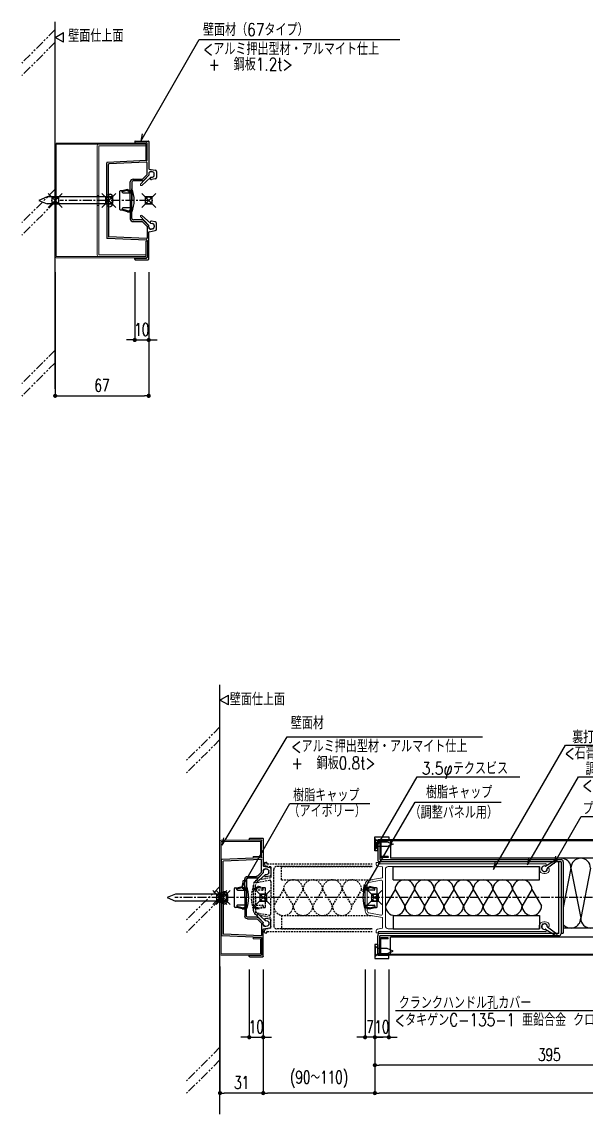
# Model space of a CAD drawing. Extents: x -275225 to 47266, y -41063 to 95295.
# Drawn here: x -226767 to -226363, y -16156 to -15373 of the extents above; entities that cross this region are included whole.
import ezdxf

# ---------------------------------------------------------------- set-up
doc = ezdxf.new("R2010")
doc.units = 0
doc.header["$LTSCALE"] = 0.2
doc.header["$PDMODE"] = 99
doc.header["$PDSIZE"] = 5
for name, pattern in [('CENTER', [50.8, 31.75, -6.35, 6.35, -6.35]), ('HIDDEN', [9.525, 6.35, -3.175]), ('PHANTOM', [63.5, 31.75, -6.35, 6.35, -6.35, 6.35, -6.35])]:
    doc.linetypes.add(name, pattern=pattern)
for name, color, linetype in [('_P18_製品', 4, 'Continuous'), ('_別途', 6, 'PHANTOM'), ('_基準', 1, 'CENTER'), ('_文字', 3, 'Continuous'), ('_製品', 4, 'Continuous'), ('_製品寸法', 9, 'Continuous'), ('_躯体', 8, 'Continuous'), ('樹脂', 6, 'Continuous')]:
    doc.layers.add(name, color=color, linetype=linetype)
doc.layers.add('_ポイント', color=1, linetype='Continuous', plot=False)
doc.styles.add('OKAMURA', font='SIMPLEX.shx', dxfattribs={"width": 0.7, "bigfont": 'BIGFONT.shx'})
doc.dimstyles.new('OKAMURA-003', dxfattribs={"dimscale": 3, "dimtxt": 3, "dimasz": 1, "dimexe": 0, "dimexo": 3, "dimgap": 1, "dimtad": 1, "dimdec": 3, "dimdsep": 46, "dimtxsty": 'OKAMURA', "dimblk1": 'DOT', "dimblk2": 'DOT', "dimsah": 1, "dimcen": 0, "dimclrd": 9, "dimclre": 9, "dimclrt": 3, "dimadec": 0, "dimazin": 0, "dimtfac": 1, "dimtdec": 3, "dimtix": 1, "dimtmove": 2, "dimatfit": 3, "dimldrblk": 'NONE', "dimfxl": 0, "dimtolj": 1, "dimarcsym": 0})

# ---------------------------------------------------------------- blocks, each defined once
blk = doc.blocks.new('_DOT')
at = {"color": 0, "linetype": 'ByBlock'}
blk.add_line((-0.5, 0), (-1, 0), dxfattribs=at)
at = {"color": 0, "linetype": 'ByBlock', "const_width": 0.5}
blk.add_lwpolyline([(-0.25, 0, 1), (0.25, 0, 1)], format="xyb", close=True, dxfattribs=at)
blk = doc.blocks.new('*D1917')
at = {"layer": '_製品寸法', "color": 9, "lineweight": -2, "transparency": 16777216}
for p, q in [((57, -51.5), (57, -100)), ((67, -51.5), (67, -100)), ((54, -100), (51, -100)), ((57, -100), (67, -100)), ((70, -100), (73, -100))]:
    blk.add_line(p, q, dxfattribs=at)
at = {"layer": 'Defpoints', "color": 0, "transparency": 16777216}
for p in [(57, -42.5), (67, -42.5), (67, -100)]:
    blk.add_point(p, dxfattribs=at)
at = {"layer": '_製品寸法', "color": 9, "lineweight": -2, "transparency": 16777216, "xscale": 3, "yscale": 3, "zscale": 3}
blk.add_blockref('_DOT', (57, -100), dxfattribs=at)
at = {"layer": '_製品寸法', "color": 9, "lineweight": -2, "transparency": 16777216, "xscale": 3, "yscale": 3, "zscale": 3, "rotation": 180}
blk.add_blockref('_DOT', (67, -100), dxfattribs=at)
at = {"layer": '_製品寸法', "color": 3, "transparency": 16777216, "insert": (62, -92.5), "char_height": 9, "attachment_point": 5, "style": 'OKAMURA'}
blk.add_mtext('\\A1;10', dxfattribs=at)
blk = doc.blocks.new('_None')
blk = doc.blocks.new('樹脂')
at = {"layer": '_P18_製品', "color": 0, "linetype": 'ByBlock'}
for p, q in [((-7, 7), (-3.2, 8.09)), ((-3.2, 8.09), (-3.2, 7.59)), ((0, -8.35), (0, 8.35)), ((-8.7, -6.5), (-8.7, 6.5)), ((-8.2, 7), (-7, 7)), ((-7, 6.27), (-3.2, 7.36)), ((-7, 6.27), (-7, 7)), ((-7, 5.91), (-7, 6.27)), ((-6.5, 5.41), (0, 5.41)), ((-3.2, 7.59), (-2.4, 7.59)), ((-3.2, 7.59), (-3.2, 6.86)), ((-3.2, 6.86), (-2.4, 6.86)), ((-2.4, 7.59), (-2.4, 7.09)), ((-2.4, 7.09), (-0.5, 7.09)), ((-2.4, 6.36), (-2.4, 7.09)), ((-2.4, 6.36), (-0.5, 6.36)), ((-0.5, 7.09), (-0.5, 5.41)), ((-7, -7), (-8.2, -7)), ((-7, -5.91), (-7, -6.27)), ((-7, -6.27), (-7, -7)), ((-3.2, -7.36), (-7, -6.27)), ((-3.2, -8.09), (-7, -7)), ((0, -5.41), (-6.5, -5.41)), ((-3.2, -7.36), (-1.6, -7.36)), ((-1.6, -7.59), (-1.6, -6.86)), ((-1.6, -6.86), (-0.8, -6.86)), ((-1.6, -7.59), (-0.8, -7.59)), ((-1.6, -8.09), (-1.6, -7.59)), ((-0.8, -7.09), (-0.8, -6.36)), ((-0.8, -6.36), (-0.5, -6.36)), ((-0.8, -7.09), (-0.5, -7.09)), ((-0.8, -7.59), (-0.8, -7.09)), ((-0.5, -7.09), (-0.5, -5.41)), ((-3.2, -8.09), (-1.6, -8.09))]:
    blk.add_line(p, q, dxfattribs=at)
for centre, radius, start, end in [((-20.99, 0), 22.59, 338.30531, 21.69469), ((-8.2, 6.5), 0.5, 90, 180), ((-6.5, 5.91), 0.5, 180, 270), ((-8.2, -6.5), 0.5, 180, 270), ((-6.5, -5.91), 0.5, 90, 180)]:
    blk.add_arc(centre, radius, start, end, dxfattribs=at)
blk = doc.blocks.new('A$C7EEE301B')
at = {"color": 0, "linetype": 'ByBlock'}
for p, q in [((5.5, 84.7), (5.5, 65.25)), ((15.2, 85), (5.8, 85)), ((6.7, 71.3), (6.7, 83.5)), ((15.2, 83.8), (7, 83.8)), ((15.5, 84.7), (15.5, 84.1)), ((6.99, 71), (35.21, 69.76)), ((0, 63.19), (0, 58.89)), ((5.25, 64.96), (0.83, 64.18)), ((2.74, 62.99), (3.74, 63.17)), ((6.7, 61.08), (6.7, 69.5)), ((7.01, 69.8), (34.01, 68.61)), ((34.3, 46.5), (34.3, 68.31)), ((35.5, 46.5), (35.5, 69.46)), ((0.83, 57.9), (3.62, 57.41)), ((1.5, 60.57), (1.5, 61.51)), ((3.88, 58.89), (2.74, 59.09)), ((5.5, 61.69), (5.5, 60.58)), ((5.59, 60.37), (9.17, 56.79)), ((9.66, 57.99), (6.79, 60.87)), ((9.87, 56.5), (16.5, 56.5)), ((16.7, 57.7), (10.37, 57.7)), ((17.5, 55.5), (17.5, 49.5)), ((18.7, 49.5), (18.7, 55.7)), ((18.7, 49.5), (17.5, 49.5)), ((17.5, 49.5), (17.5, 42.8)), ((18.7, 42.5), (18.7, 49.5)), ((17.5, 42.8), (17.8, 42.5)), ((17.5, 42.2), (17.8, 42.5)), ((17.5, 35.5), (17.5, 42.2)), ((18.7, 42.5), (18.7, 35.5)), ((35.5, 46.5), (34.3, 46.5)), ((34.3, 38.5), (34.3, 46.5)), ((35.5, 42.8), (35.2, 42.5)), ((35.5, 42.2), (35.2, 42.5)), ((35.5, 42.8), (35.5, 46.5)), ((35.5, 42.2), (35.5, 42.2)), ((35.5, 42.2), (35.5, 38.5)), ((18.7, 35.5), (17.5, 35.5)), ((17.5, 29.5), (17.5, 35.5)), ((18.7, 35.5), (18.7, 29.3)), ((35.5, 38.5), (34.3, 38.5)), ((34.3, 38.5), (34.3, 16.69)), ((35.5, 38.5), (35.5, 15.54)), ((0, 21.81), (0, 26.11)), ((0.83, 27.1), (3.62, 27.59)), ((1.5, 24.43), (1.5, 23.49)), ((3.88, 26.11), (2.74, 25.91)), ((5.5, 23.31), (5.5, 24.42)), ((5.59, 24.63), (9.17, 28.21)), ((6.7, 23.92), (6.7, 15.5)), ((9.66, 27.01), (6.79, 24.13)), ((9.87, 28.5), (16.5, 28.5)), ((16.7, 27.3), (10.37, 27.3)), ((5.25, 20.04), (0.83, 20.82)), ((2.74, 22.01), (3.74, 21.83)), ((5.5, 0.3), (5.5, 19.75)), ((7.01, 15.2), (34.01, 16.39)), ((6.7, 13.7), (6.7, 1.5)), ((6.99, 14), (35.21, 15.24)), ((15.2, 1.2), (7, 1.2)), ((15.5, 0.3), (15.5, 0.9)), ((15.2, 0), (5.8, 0))]:
    blk.add_line(p, q, dxfattribs=at)
at = {"color": 0, "linetype": 'ByBlock', "lineweight": 15}
for p, q in [((4.21, 58.92), (10.43, 53.25)), ((11.28, 54.1), (5.61, 60.32)), ((4.21, 26.08), (10.43, 31.75)), ((11.28, 30.9), (5.61, 24.68))]:
    blk.add_line(p, q, dxfattribs=at)
at = {"color": 0, "linetype": 'ByBlock'}
for centre, radius, start, end in [((5.8, 84.7), 0.3, 90, 179.99998), ((7, 83.5), 0.3, 90, 179.99997), ((15.2, 84.7), 0.3, 0.00025, 90), ((15.2, 84.1), 0.3, 270, 0.00025), ((7, 71.3), 0.3, 179.99997, 267.49199), ((1, 63.19), 1, 99.99993, 180), ((3, 61.51), 1.5, 100.00072, 180.00003), ((4, 61.69), 1.5, 0.00491, 100.00072), ((5.2, 65.25), 0.3, 279.99993, 359.99998), ((7, 69.5), 0.3, 87.49199, 179.99997), ((34, 68.31), 0.3, 0, 87.49199), ((35.2, 69.46), 0.3, 359.99994, 87.49199), ((1, 58.89), 1, 180, 259.99979), ((3, 60.57), 1.5, 180.00003, 260.00009), ((3.75, 58.15), 0.75, 259.99979, 80.00009), ((5.8, 60.58), 0.3, 180, 224.9999), ((7, 61.08), 0.3, 179.99997, 225.00043), ((9.87, 57.5), 1, 224.9999, 270.00025), ((10.37, 58.7), 1, 225.00043, 270), ((16.5, 55.5), 1, 0, 90.00025), ((16.7, 55.7), 2, 0, 90), ((1, 26.11), 1, 100.00021, 180), ((3, 24.43), 1.5, 99.99991, 179.99997), ((3, 23.49), 1.5, 179.99997, 259.99928), ((3.75, 26.85), 0.75, 279.99991, 100.00021), ((5.8, 24.42), 0.3, 135.0001, 180), ((7, 23.92), 0.3, 134.99957, 180.00003), ((9.87, 27.5), 1, 89.99975, 135.0001), ((10.37, 26.3), 1, 90, 134.99957), ((16.5, 29.5), 1, 269.99975, 0), ((16.7, 29.3), 2, 270, 0), ((1, 21.81), 1, 180, 260.00007), ((4, 23.31), 1.5, 259.99928, 359.99509), ((5.2, 19.75), 0.3, 0.00002, 80.00007), ((34, 16.69), 0.3, 272.50801, 0), ((7, 15.5), 0.3, 180.00003, 272.50801), ((7, 13.7), 0.3, 92.50801, 180.00003), ((35.2, 15.54), 0.3, 272.50801, 0.00006), ((5.8, 0.3), 0.3, 180.00002, 270), ((7, 1.5), 0.3, 180.00003, 270), ((15.2, 0.9), 0.3, 359.99975, 90), ((15.2, 0.3), 0.3, 270, 359.99975)]:
    blk.add_arc(centre, radius, start, end, dxfattribs=at)
at = {"color": 0, "linetype": 'ByBlock', "lineweight": 15}
for centre, radius, start, end in [((3.5, 61.03), 2, 351.62933, 278.37061), ((3.86, 58.55), 0.5, 46.80885, 98.37092), ((5.97, 60.66), 0.5, 171.62936, 223.19142), ((10.85, 53.67), 0.6, 225, 45), ((10.85, 31.33), 0.6, 315, 135), ((3.5, 23.97), 2, 81.62939, 8.37067), ((3.86, 26.45), 0.5, 261.62908, 313.19115), ((5.97, 24.34), 0.5, 136.80858, 188.37064)]:
    blk.add_arc(centre, radius, start, end, dxfattribs=at)
blk = doc.blocks.new('A$C584117A9')
at = {"color": 0, "linetype": 'ByBlock', "lineweight": 15}
for p, q in [((0, 0), (0, 40.3)), ((65, 41.1), (0.8, 41.1)), ((0.8, 0), (0.8, 40.3)), ((65, 40.3), (0.8, 40.3)), ((65, 40.3), (65, 29)), ((65.8, 40.3), (65.8, 29)), ((30, -39.1), (30, 39.1)), ((31.2, -39.1), (31.2, 39.1)), ((31.2, 39.1), (65, 39.1)), ((65.8, 29), (65, 29)), ((0.8, 3.45), (0, 3.45)), ((0, 0), (0, -40.3)), ((0.8, 0), (0.8, -40.3)), ((31.2, 3.45), (30, 3.45)), ((0.8, -3.55), (0, -3.55)), ((31.2, -3.55), (30, -3.55)), ((65.8, -29.1), (65, -29.1)), ((65, -40.3), (65, -29.1)), ((65.8, -40.3), (65.8, -29.1)), ((65, -39.1), (31.2, -39.1)), ((65, -40.3), (0.8, -40.3)), ((65, -41.1), (0.8, -41.1))]:
    blk.add_line(p, q, dxfattribs=at)
at = {"color": 0, "linetype": 'ByBlock'}
blk.add_line((0, 39.85), (0, 22.7), dxfattribs=at)
at = {"color": 0, "linetype": 'ByBlock', "lineweight": 15}
for centre, radius, start, end in [((0.8, 40.3), 0.8, 90, 180), ((31.2, 39.1), 1.2, 90, 180), ((65, 40.3), 0.8, 0, 90), ((31.2, -39.1), 1.2, 180, 270), ((0.8, -40.3), 0.8, 180, 270), ((65, -40.3), 0.8, 270, 0)]:
    blk.add_arc(centre, radius, start, end, dxfattribs=at)
blk = doc.blocks.new('P18壁面横3')
at = {"layer": '_P18_製品'}
for p, q in [((-5.76, 2.5), (-11.8, 0)), ((38.2, 2.5), (-5.76, 2.5)), ((38.2, 4.5), (39.66, 4.37)), ((38.2, 4.5), (38.2, -4.5)), ((-11.8, 0), (-5.76, -2.5)), ((38.2, -2.5), (-5.76, -2.5)), ((38.2, -4.5), (39.66, -4.37))]:
    blk.add_line(p, q, dxfattribs=at)
for centre, radius, start, end in [((39.52, 2.78), 1.6, 15.49252, 84.99934), ((29.5, 0), 12, 344.50748, 15.49253), ((39.52, -2.78), 1.6, 275.00068, 344.50748)]:
    blk.add_arc(centre, radius, start, end, dxfattribs=at)
at = {"layer": '_ポイント'}
blk.add_point((0, 0), dxfattribs=at)
at = {"layer": '_ポイント', "color": 1}
blk.add_point((38.51, 0), dxfattribs=at)
at = {"layer": '_P18_製品'}
blk.add_blockref('A$C584117A9', (0, 0), dxfattribs=at)
at = {"layer": '_P18_製品', "rotation": 180}
blk.add_blockref('A$C7EEE301B', (72.5, 42.5), dxfattribs=at)
at = {"layer": '樹脂'}
blk.add_blockref('樹脂', (55, 0), dxfattribs=at)
blk = doc.blocks.new('*D1918')
at = {"layer": '_製品寸法', "color": 9, "lineweight": -2, "transparency": 16777216}
for p, q in [((0, -51.5), (0, -140)), ((67, -93.5), (67, -140)), ((3, -140), (64, -140))]:
    blk.add_line(p, q, dxfattribs=at)
at = {"layer": 'Defpoints', "color": 0, "transparency": 16777216}
for p in [(0, -42.5), (67, -84.5), (67, -140)]:
    blk.add_point(p, dxfattribs=at)
at = {"layer": '_製品寸法', "color": 9, "lineweight": -2, "transparency": 16777216, "xscale": 3, "yscale": 3, "zscale": 3, "rotation": 180}
blk.add_blockref('_DOT', (0, -140), dxfattribs=at)
at = {"layer": '_製品寸法', "color": 9, "lineweight": -2, "transparency": 16777216, "xscale": 3, "yscale": 3, "zscale": 3}
blk.add_blockref('_DOT', (67, -140), dxfattribs=at)
at = {"layer": '_製品寸法', "color": 3, "transparency": 16777216, "insert": (33.5, -132.5), "char_height": 9, "attachment_point": 5, "style": 'OKAMURA'}
blk.add_mtext('\\A1;67', dxfattribs=at)
blk = doc.blocks.new('SS_WALL2')
at = {"layer": '_別途'}
for p, q in [((0, 122.33), (-23.92, 98.41)), ((0, 113.31), (-23.92, 89.39)), ((0, 7.98), (-23.92, -15.94)), ((0, -1.04), (-23.92, -24.95)), ((0, -107.23), (-23.92, -131.15)), ((0, -116.25), (-23.92, -140.17))]:
    blk.add_line(p, q, dxfattribs=at)
blk = doc.blocks.new('*D1681')
at = {"layer": '_製品寸法', "color": 9, "lineweight": -2, "transparency": 16777216}
for p, q in [((-420, -51.5), (-420, -140)), ((0, -51.5), (0, -140)), ((-3, -140), (-417, -140))]:
    blk.add_line(p, q, dxfattribs=at)
at = {"layer": 'Defpoints', "color": 0, "transparency": 16777216}
for p in [(-420, -42.5), (0, -42.5), (-420, -140)]:
    blk.add_point(p, dxfattribs=at)
at = {"layer": '_製品寸法', "color": 9, "lineweight": -2, "transparency": 16777216, "xscale": 3, "yscale": 3, "zscale": 3, "rotation": 180}
blk.add_blockref('_DOT', (-420, -140), dxfattribs=at)
at = {"layer": '_製品寸法', "color": 9, "lineweight": -2, "transparency": 16777216, "xscale": 3, "yscale": 3, "zscale": 3}
blk.add_blockref('_DOT', (0, -140), dxfattribs=at)
at = {"layer": '_製品寸法', "color": 3, "transparency": 16777216, "insert": (-210, -132.5), "char_height": 9, "attachment_point": 5, "style": 'OKAMURA'}
blk.add_mtext('\\A1;PW', dxfattribs=at)
blk = doc.blocks.new('*D1682')
at = {"layer": '_製品寸法', "color": 9, "lineweight": -2, "transparency": 16777216}
for p, q in [((-500, -51.5), (-500, -140)), ((-420, -51.5), (-420, -140)), ((-423, -140), (-497, -140))]:
    blk.add_line(p, q, dxfattribs=at)
at = {"layer": 'Defpoints', "color": 0, "transparency": 16777216}
for p in [(-500, -42.5), (-420, -42.5), (-500, -140)]:
    blk.add_point(p, dxfattribs=at)
at = {"layer": '_製品寸法', "color": 9, "lineweight": -2, "transparency": 16777216, "xscale": 3, "yscale": 3, "zscale": 3, "rotation": 180}
blk.add_blockref('_DOT', (-500, -140), dxfattribs=at)
at = {"layer": '_製品寸法', "color": 9, "lineweight": -2, "transparency": 16777216, "xscale": 3, "yscale": 3, "zscale": 3}
blk.add_blockref('_DOT', (-420, -140), dxfattribs=at)
at = {"layer": '_製品寸法', "color": 3, "transparency": 16777216, "insert": (-460, -130.14), "char_height": 9, "attachment_point": 5, "style": 'OKAMURA'}
blk.add_mtext('\\A1;(90～110)', dxfattribs=at)
blk = doc.blocks.new('*D1684')
at = {"layer": '_製品寸法', "color": 9, "lineweight": -2, "transparency": 16777216}
for p, q in [((-420, -51.5), (-420, -120)), ((-170, -51.5), (-170, -120)), ((-173, -120), (-417, -120))]:
    blk.add_line(p, q, dxfattribs=at)
at = {"layer": 'Defpoints', "color": 0, "transparency": 16777216}
for p in [(-420, -42.5), (-170, -42.5), (-420, -120)]:
    blk.add_point(p, dxfattribs=at)
at = {"layer": '_製品寸法', "color": 9, "lineweight": -2, "transparency": 16777216, "xscale": 3, "yscale": 3, "zscale": 3, "rotation": 180}
blk.add_blockref('_DOT', (-420, -120), dxfattribs=at)
at = {"layer": '_製品寸法', "color": 9, "lineweight": -2, "transparency": 16777216, "xscale": 3, "yscale": 3, "zscale": 3}
blk.add_blockref('_DOT', (-170, -120), dxfattribs=at)
at = {"layer": '_製品寸法', "color": 3, "transparency": 16777216, "insert": (-295, -112.5), "char_height": 9, "attachment_point": 5, "style": 'OKAMURA'}
blk.add_mtext('\\A1;395', dxfattribs=at)
blk = doc.blocks.new('*D1685')
at = {"layer": '_製品寸法', "color": 9, "lineweight": -2, "transparency": 16777216}
for p, q in [((-420, -51.5), (-420, -100)), ((-410, -51.5), (-410, -100)), ((-423, -100), (-426, -100)), ((-410, -100), (-420, -100)), ((-407, -100), (-404, -100))]:
    blk.add_line(p, q, dxfattribs=at)
at = {"layer": 'Defpoints', "color": 0, "transparency": 16777216}
for p in [(-420, -42.5), (-410, -42.5), (-420, -100)]:
    blk.add_point(p, dxfattribs=at)
at = {"layer": '_製品寸法', "color": 9, "lineweight": -2, "transparency": 16777216, "xscale": 3, "yscale": 3, "zscale": 3}
blk.add_blockref('_DOT', (-420, -100), dxfattribs=at)
at = {"layer": '_製品寸法', "color": 9, "lineweight": -2, "transparency": 16777216, "xscale": 3, "yscale": 3, "zscale": 3, "rotation": 180}
blk.add_blockref('_DOT', (-410, -100), dxfattribs=at)
at = {"layer": '_製品寸法', "color": 3, "transparency": 16777216, "insert": (-415, -92.5), "char_height": 9, "attachment_point": 5, "style": 'OKAMURA'}
blk.add_mtext('\\A1;10', dxfattribs=at)
blk = doc.blocks.new('*D1686')
at = {"layer": '_製品寸法', "color": 9, "lineweight": -2, "transparency": 16777216}
for p, q in [((-427, -51.5), (-427, -100)), ((-420, -51.5), (-420, -100)), ((-430, -100), (-433, -100)), ((-420, -100), (-427, -100)), ((-417, -100), (-414, -100))]:
    blk.add_line(p, q, dxfattribs=at)
at = {"layer": 'Defpoints', "color": 0, "transparency": 16777216}
for p in [(-427, -42.5), (-420, -42.5), (-427, -100)]:
    blk.add_point(p, dxfattribs=at)
at = {"layer": '_製品寸法', "color": 9, "lineweight": -2, "transparency": 16777216, "xscale": 3, "yscale": 3, "zscale": 3}
blk.add_blockref('_DOT', (-427, -100), dxfattribs=at)
at = {"layer": '_製品寸法', "color": 9, "lineweight": -2, "transparency": 16777216, "xscale": 3, "yscale": 3, "zscale": 3, "rotation": 180}
blk.add_blockref('_DOT', (-420, -100), dxfattribs=at)
at = {"layer": '_製品寸法', "color": 3, "transparency": 16777216, "insert": (-423.5, -92.5), "char_height": 9, "attachment_point": 5, "style": 'OKAMURA'}
blk.add_mtext('\\A1;7', dxfattribs=at)
blk = doc.blocks.new('SS_BASE_TE_826_TRUOC_N')
at = {"layer": '_P18_製品'}
for p, q in [((-420, 43.5), (-410, 43.5)), ((-420, 33.5), (-420, 43.5)), ((-418, 40.3), (-420, 42.3)), ((-410, 41.5), (-418, 41.5)), ((-418, 33.5), (-418, 41.5)), ((-418, 40.5), (-418, 27.25)), ((-416.4, 40.5), (-418, 40.5)), ((-416.4, 40.7), (-416.4, 29.4)), ((-416.4, 40.5), (-416.4, 27.25)), ((-104.5, 41.3), (-415.8, 41.3)), ((-415.8, 40.7), (-415.8, 29.4)), ((-104.5, 40.7), (-415.8, 40.7)), ((-410, 43.5), (-410, 41.5)), ((-408.9, 40.7), (-408.9, 28.2)), ((-418, 36.3), (-420, 34.3)), ((-418, 33.5), (-420, 33.5)), ((-416.4, 27.25), (-286.6, 27.25)), ((-286.6, 25.65), (-416.4, 25.65)), ((-410.4, 29.4), (-415.8, 29.4)), ((-410.4, 28.8), (-415.8, 28.8)), ((-410.4, 29.4), (-410.4, 28.8)), ((-104.5, 28.2), (-408.9, 28.2)), ((-297.45, 22.68), (-290.34, 27.18)), ((-289.65, 26.2), (-296.31, 21.05)), ((-288.2, -25.65), (-288.2, 25.65)), ((-286.6, 25.65), (-286.6, -25.65)), ((-285, 25.65), (-285, -25.35)), ((-407, 12.75), (-407, 22.25)), ((-407, 22.25), (-302, 22.25)), ((-302, 12.75), (-302, 22.25)), ((-302, 22.25), (-302, 19.75)), ((-407, 12.75), (-302, 12.75)), ((-407, -12.75), (-302, -12.75)), ((-407, -12.75), (-407, -22.25)), ((-302, -12.75), (-302, -22.25)), ((-407, -22.25), (-302, -22.25)), ((-302, -22.25), (-302, -19.75)), ((-297.41, -22.72), (-290.3, -27.23)), ((-289.61, -26.24), (-296.27, -21.1)), ((-418, -40.5), (-418, -27.25)), ((-288.2, -25.65), (-416.4, -25.65)), ((-288.2, -27.25), (-416.4, -27.25)), ((-416.4, -40.5), (-416.4, -27.25)), ((-416.4, -40.7), (-416.4, -29.4)), ((-410.4, -28.8), (-415.8, -28.8)), ((-415.8, -40.7), (-415.8, -29.4)), ((-410.4, -29.4), (-415.8, -29.4)), ((-410.4, -29.4), (-410.4, -28.8)), ((-408.9, -40.7), (-408.9, -28.2)), ((-104.5, -28.2), (-408.9, -28.2)), ((-286.6, -25.35), (-285, -25.35)), ((-420, -33.5), (-420, -43.5)), ((-418, -33.5), (-420, -33.5)), ((-418, -36.3), (-420, -34.3)), ((-418, -33.5), (-418, -41.5)), ((-418, -40.3), (-420, -42.3)), ((-420, -43.5), (-410, -43.5)), ((-416.4, -40.5), (-418, -40.5)), ((-410, -41.5), (-418, -41.5)), ((-104.5, -40.7), (-415.8, -40.7)), ((-104.5, -41.3), (-415.8, -41.3)), ((-410, -43.5), (-410, -41.5))]:
    blk.add_line(p, q, dxfattribs=at)
at = {"layer": '_P18_製品', "color": 6, "linetype": 'HIDDEN'}
for p, q in [((-499, 24.95), (-499, 23.59)), ((-498.7, 25.25), (-497.8, 25.25)), ((-497.5, 24.95), (-497.5, 24.55)), ((-497.2, 24.25), (-422, 24.25)), ((-494.5, 21.96), (-498.17, 22.6)), ((-494.5, 21.96), (-494.5, 14.29)), ((-492.5, 0), (-492.5, 20.25)), ((-422, 22.25), (-490.5, 22.25)), ((-487, 12.75), (-487, 22.25)), ((-487, 22.25), (-422, 22.25)), ((-507, -9.48), (-507, 9.48)), ((-507, 0.3), (-507, 8.35)), ((-505.5, 0), (-505.5, 9.48)), ((-494.5, 14.2), (-504.52, 12.44)), ((-504.26, 10.96), (-495.67, 12.47)), ((-503.8, 8.09), (-503.8, 7.59)), ((-500, 7), (-503.8, 8.09)), ((-494.5, 11.49), (-494.5, 0.3)), ((-487, 12.75), (-422, 12.75)), ((-500.5, 5.41), (-507, 5.41)), ((-504.6, 7.09), (-506.5, 7.09)), ((-506.5, 7.09), (-506.5, 5.41)), ((-504.6, 6.36), (-506.5, 6.36)), ((-505.5, 0), (-505.5, -9.48)), ((-503.8, 7.59), (-504.6, 7.59)), ((-504.6, 7.59), (-504.6, 7.09)), ((-504.6, 6.36), (-504.6, 7.09)), ((-503.8, 6.86), (-504.6, 6.86)), ((-503.8, 7.59), (-503.8, 6.86)), ((-500, 6.27), (-503.8, 7.36)), ((-498.8, 7), (-500, 7)), ((-500, 6.27), (-500, 7)), ((-500, 5.91), (-500, 6.27)), ((-498.3, -6.5), (-498.3, 6.5)), ((-485.5, 5.75), (-492.5, -5.75)), ((-492.5, 0), (-492.5, -20.25)), ((-485.5, 5.75), (-478.5, -5.75)), ((-471.5, 5.75), (-478.5, -5.75)), ((-471.5, 5.75), (-464.5, -5.75)), ((-457.5, 5.75), (-464.5, -5.75)), ((-457.5, 5.75), (-450.5, -5.75)), ((-443.5, 5.75), (-450.5, -5.75)), ((-443.5, 5.75), (-436.5, -5.75)), ((-429.5, 5.75), (-436.5, -5.75)), ((-507, -0.3), (-507, -8.35)), ((-507, -5.41), (-500.5, -5.41)), ((-506.5, -7.09), (-506.5, -5.41)), ((-506.2, -6.36), (-506.5, -6.36)), ((-506.2, -7.09), (-506.5, -7.09)), ((-506.2, -7.09), (-506.2, -6.36)), ((-505.4, -6.86), (-506.2, -6.86)), ((-506.2, -7.59), (-506.2, -7.09)), ((-505.4, -7.59), (-506.2, -7.59)), ((-505.4, -7.59), (-505.4, -6.86)), ((-503.8, -7.36), (-505.4, -7.36)), ((-505.4, -8.09), (-505.4, -7.59)), ((-503.8, -7.36), (-500, -6.27)), ((-503.8, -8.09), (-500, -7)), ((-500, -5.91), (-500, -6.27)), ((-500, -6.27), (-500, -7)), ((-500, -7), (-498.8, -7)), ((-494.5, -11.49), (-494.5, -0.3)), ((-503.8, -8.09), (-505.4, -8.09)), ((-494.5, -14.2), (-504.52, -12.44)), ((-504.26, -10.96), (-495.67, -12.47)), ((-494.5, -21.96), (-494.5, -14.29)), ((-487, -12.75), (-422, -12.75)), ((-487, -12.75), (-487, -22.25)), ((-494.5, -21.96), (-498.17, -22.6)), ((-422, -22.25), (-490.5, -22.25)), ((-487, -22.25), (-422, -22.25)), ((-499, -24.95), (-499, -23.59)), ((-498.7, -25.25), (-497.8, -25.25)), ((-497.5, -24.95), (-497.5, -24.55)), ((-497.2, -24.25), (-422, -24.25))]:
    blk.add_line(p, q, dxfattribs=at)
at = {"layer": '_P18_製品', "lineweight": 15}
for p, q in [((-419, 24.95), (-419, 23.59)), ((-417.8, 25.25), (-418.7, 25.25)), ((-417.5, 24.95), (-417.5, 24.55)), ((-297.75, 24.25), (-417.2, 24.25)), ((-297, 23.5), (-297, 23.5)), ((-414.5, 21.96), (-418.17, 22.6)), ((-414.5, 21.96), (-414.5, 14.2)), ((-412.5, -20.25), (-412.5, 20.25)), ((-302, 22.25), (-410.5, 22.25)), ((-302, 20.25), (-302, 22.25)), ((-300.5, 20.25), (-300.5, 21.25)), ((-297.75, 22.75), (-299, 22.75)), ((-298, 18.75), (-299, 18.75)), ((-298, 17.25), (-299, 17.25)), ((-296.5, 20.25), (-296.5, 20.25)), ((-295.75, 21), (-295.75, 21)), ((-295, 20.25), (-295, 20.25)), ((-427, 9.48), (-427, 0.3)), ((-425.5, 9.48), (-425.5, -9.48)), ((-424.52, 12.44), (-414.5, 14.2)), ((-415.67, 12.47), (-424.26, 10.96)), ((-414.5, 0.3), (-414.5, 11.49)), ((-426.7, 0), (-427, 0.3)), ((-426.7, 0), (-427, -0.3)), ((-414.2, 0), (-414.5, 0.3)), ((-414.5, -0.3), (-414.2, 0)), ((-427, -9.48), (-427, -0.3)), ((-414.5, -11.49), (-414.5, -0.3)), ((-424.52, -12.44), (-414.5, -14.2)), ((-424.26, -10.96), (-415.67, -12.47)), ((-414.5, -21.96), (-414.5, -14.2)), ((-414.5, -21.96), (-418.17, -22.6)), ((-302, -22.25), (-410.5, -22.25)), ((-302, -20.25), (-302, -22.25)), ((-300.5, -20.25), (-300.5, -21.25)), ((-298, -17.25), (-299, -17.25)), ((-298, -18.75), (-299, -18.75)), ((-297.75, -22.75), (-299, -22.75)), ((-296.5, -20.25), (-296.5, -20.25)), ((-295.75, -21), (-295.75, -21)), ((-295, -20.25), (-295, -20.25)), ((-419, -24.95), (-419, -23.59)), ((-417.8, -25.25), (-418.7, -25.25)), ((-417.5, -24.95), (-417.5, -24.55)), ((-298, -24.25), (-417.2, -24.25)), ((-297, -23.5), (-297, -23.5))]:
    blk.add_line(p, q, dxfattribs=at)
at = {"layer": '_P18_製品', "color": 6}
for p, q in [((-279.5, 21.2), (-285, -7.09)), ((-279.5, 21.2), (-272.5, -14.8)), ((-265.5, 21.2), (-272.5, -14.8)), ((-405.5, 5.75), (-412.5, -5.75)), ((-405.5, 5.75), (-398.5, -5.75)), ((-391.5, 5.75), (-398.5, -5.75)), ((-391.5, 5.75), (-384.5, -5.75)), ((-377.5, 5.75), (-384.5, -5.75)), ((-377.5, 5.75), (-370.5, -5.75)), ((-363.5, 5.75), (-370.5, -5.75)), ((-363.5, 5.75), (-356.5, -5.75)), ((-349.5, 5.75), (-356.5, -5.75)), ((-349.5, 5.75), (-342.5, -5.75)), ((-335.5, 5.75), (-342.5, -5.75)), ((-335.5, 5.75), (-328.5, -5.75)), ((-321.5, 5.75), (-328.5, -5.75)), ((-321.5, 5.75), (-314.5, -5.75)), ((-307.5, 5.75), (-314.5, -5.75)), ((-307.5, 5.75), (-300.5, -5.75)), ((-104.5, -21.8), (-285, -21.8))]:
    blk.add_line(p, q, dxfattribs=at)
at = {"layer": '_P18_製品', "color": 6, "linetype": 'HIDDEN', "lineweight": 15}
for p, q in [((-506.7, 0), (-507, 0.3)), ((-506.7, 0), (-507, -0.3)), ((-494.2, 0), (-494.5, 0.3)), ((-494.5, -0.3), (-494.2, 0))]:
    blk.add_line(p, q, dxfattribs=at)
at = {"layer": '_P18_製品', "color": 6}
for points in [[(-419.74, 41.8), (-419.74, 34.8), (-420, 34.8), (-420, 41.8)], [(-419.74, 34.8), (-419.74, 41.8), (-417.99, 40.05), (-417.99, 36.55)], [(-417.99, 36.55), (-417.99, 40.05), (-411.22, 40.05), (-407, 38.3), (-411.22, 36.55)], [(-419.74, -41.8), (-419.74, -34.8), (-420, -34.8), (-420, -41.8)], [(-419.74, -34.8), (-419.74, -41.8), (-417.99, -40.05), (-417.99, -36.55)], [(-417.99, -36.55), (-417.99, -40.05), (-411.22, -40.05), (-407, -38.3), (-411.22, -36.55)]]:
    blk.add_lwpolyline(points, close=True, dxfattribs=at)
at = {"layer": '_P18_製品'}
for centre, radius, start, end in [((-415.8, 40.7), 0.6, 89.99991, 180.00004), ((-416.4, 27.25), 1.6, 180, 270), ((-415.8, 29.4), 0.6, 180, 270), ((-297.75, 23.5), 0.75, 270, 90), ((-289.99, 26.69), 0.6, 304.99956, 124.99956), ((-286.6, 25.65), 1.6, 0, 90), ((-298.51, 20.72), 2, 71.62946, 358.37015), ((-297.72, 23.1), 0.5, 251.62808, 303.18997), ((-296.01, 20.65), 0.5, 126.80695, 178.37017), ((-298.47, -20.77), 2, 1.62985, 288.37054), ((-297.68, -23.14), 0.5, 56.81003, 108.37192), ((-297.75, -23.5), 0.75, 270, 90), ((-295.97, -20.7), 0.5, 181.62983, 233.19305), ((-416.4, -27.25), 1.6, 90, 180), ((-415.8, -29.4), 0.6, 90, 180), ((-289.95, -26.74), 0.6, 235.00044, 55.00044), ((-288.2, -25.65), 1.6, 270, 0), ((-415.8, -40.7), 0.6, 179.99996, 270.00009)]:
    blk.add_arc(centre, radius, start, end, dxfattribs=at)
at = {"layer": '_P18_製品', "color": 6, "linetype": 'HIDDEN'}
for centre, radius, start, end in [((-498.7, 24.95), 0.3, 90, 180), ((-498, 23.59), 1, 180, 259.9995), ((-497.8, 24.95), 0.3, 0, 90), ((-497.2, 24.55), 0.3, 180, 270), ((-490.5, 20.25), 2, 90, 180), ((-486.01, 0), 22.59, 158.30531, 201.69469), ((-504, 9.48), 3, 100.00101, 180), ((-504, 9.48), 1.5, 100.00101, 180), ((-495.5, 11.49), 1, 0, 100.00049), ((-478.5, 5.75), 7, 0, 180), ((-464.5, 5.75), 7, 0, 180), ((-450.5, 5.75), 7, 0, 180), ((-436.5, 5.75), 7, 0, 180), ((-500.5, 5.91), 0.5, 270, 0), ((-498.8, 6.5), 0.5, 0, 90), ((-500.5, -5.91), 0.5, 0, 90), ((-498.8, -6.5), 0.5, 270, 0), ((-485.5, -5.75), 7, 180, 0), ((-471.5, -5.75), 7, 180, 0), ((-457.5, -5.75), 7, 180, 0), ((-443.5, -5.75), 7, 180, 0), ((-504, -9.48), 3, 180, 259.99947), ((-504, -9.48), 1.5, 180, 259.99993), ((-495.5, -11.49), 1, 259.99667, 0), ((-498, -23.59), 1, 99.99631, 180), ((-490.5, -20.25), 2, 180, 270), ((-498.7, -24.95), 0.3, 180, 270), ((-497.8, -24.95), 0.3, 270, 0), ((-497.2, -24.55), 0.3, 90, 180)]:
    blk.add_arc(centre, radius, start, end, dxfattribs=at)
at = {"layer": '_P18_製品', "lineweight": 15}
for centre, radius, start, end in [((-418.7, 24.95), 0.3, 90, 180), ((-418, 23.59), 1, 180, 260), ((-417.8, 24.95), 0.3, 0, 90), ((-417.2, 24.55), 0.3, 180, 270), ((-410.5, 20.25), 2, 90, 180), ((-299, 20.25), 3, 180, 270), ((-299, 21.25), 1.5, 90, 180), ((-299, 20.25), 1.5, 180, 270), ((-298, 20.25), 3, 270, 0), ((-298, 20.25), 1.5, 270, 0), ((-295.75, 20.25), 0.75, 0, 180), ((-424, 9.48), 3, 99.98183, 180), ((-424, 9.48), 1.5, 99.98183, 180), ((-415.5, 11.49), 1, 0, 99.98183), ((-424, -9.48), 3, 180, 260.01817), ((-424, -9.48), 1.5, 180, 260.01817), ((-415.5, -11.49), 1, 260.01817, 0), ((-418, -23.59), 1, 100, 180), ((-410.5, -20.25), 2, 180, 270), ((-299, -20.25), 3, 90, 180), ((-299, -20.25), 1.5, 90, 180), ((-299, -21.25), 1.5, 180, 270), ((-298, -20.25), 3, 0, 90), ((-298, -20.25), 1.5, 0, 90), ((-295.75, -20.25), 0.75, 180, 0), ((-418.7, -24.95), 0.3, 180, 270), ((-417.8, -24.95), 0.3, 270, 0), ((-417.2, -24.55), 0.3, 90, 180)]:
    blk.add_arc(centre, radius, start, end, dxfattribs=at)
at = {"layer": '_P18_製品', "color": 6}
for centre, start, end in [((-286.5, 21.2), 0, 77.62589), ((-272.5, 21.2), 0, 180), ((-398.5, 5.75), 0, 180), ((-384.5, 5.75), 0, 180), ((-370.5, 5.75), 0, 180), ((-356.5, 5.75), 0, 180), ((-342.5, 5.75), 0, 180), ((-328.5, 5.75), 0, 180), ((-314.5, 5.75), 0, 180), ((-405.5, -5.75), 180, 0), ((-391.5, -5.75), 180, 0), ((-377.5, -5.75), 180, 0), ((-363.5, -5.75), 180, 0), ((-349.5, -5.75), 180, 0), ((-335.5, -5.75), 180, 0), ((-321.5, -5.75), 180, 0), ((-307.5, -5.75), 180, 0), ((-279.5, -14.8), 218.21446, 0), ((-265.5, -14.8), 180, 0)]:
    blk.add_arc(centre, 7, start, end, dxfattribs=at)
at = {"layer": '_ポイント'}
for p in [(-500, 0), (-420, 0)]:
    blk.add_point(p, dxfattribs=at)
at = {"layer": '_基準'}
blk.add_line((0, 0), (-500, 0), dxfattribs=at)
at = {"layer": '樹脂'}
for p, q in [((-427, -8.35), (-427, 8.35)), ((-423.8, 8.09), (-423.8, 7.59)), ((-420, 7), (-423.8, 8.09)), ((-420.5, 5.41), (-427, 5.41)), ((-424.6, 7.09), (-426.5, 7.09)), ((-426.5, 7.09), (-426.5, 5.41)), ((-424.6, 6.36), (-426.5, 6.36)), ((-423.8, 7.59), (-424.6, 7.59)), ((-424.6, 7.59), (-424.6, 7.09)), ((-424.6, 6.36), (-424.6, 7.09)), ((-423.8, 6.86), (-424.6, 6.86)), ((-423.8, 7.59), (-423.8, 6.86)), ((-420, 6.27), (-423.8, 7.36)), ((-418.8, 7), (-420, 7)), ((-420, 6.27), (-420, 7)), ((-420, 5.91), (-420, 6.27)), ((-418.3, -6.5), (-418.3, 6.5)), ((-427, -5.41), (-420.5, -5.41)), ((-426.5, -7.09), (-426.5, -5.41)), ((-426.2, -6.36), (-426.5, -6.36)), ((-426.2, -7.09), (-426.5, -7.09)), ((-426.2, -7.09), (-426.2, -6.36)), ((-425.4, -6.86), (-426.2, -6.86)), ((-426.2, -7.59), (-426.2, -7.09)), ((-425.4, -7.59), (-426.2, -7.59)), ((-425.4, -7.59), (-425.4, -6.86)), ((-423.8, -7.36), (-425.4, -7.36)), ((-425.4, -8.09), (-425.4, -7.59)), ((-423.8, -7.36), (-420, -6.27)), ((-423.8, -8.09), (-420, -7)), ((-420, -5.91), (-420, -6.27)), ((-420, -6.27), (-420, -7)), ((-420, -7), (-418.8, -7)), ((-423.8, -8.09), (-425.4, -8.09))]:
    blk.add_line(p, q, dxfattribs=at)
for centre, radius, start, end in [((-406.01, 0), 22.59, 158.30531, 201.69469), ((-420.5, 5.91), 0.5, 270, 0), ((-418.8, 6.5), 0.5, 0, 90), ((-420.5, -5.91), 0.5, 0, 90), ((-418.8, -6.5), 0.5, 270, 0)]:
    blk.add_arc(centre, radius, start, end, dxfattribs=at)
blk = doc.blocks.new('*D1886')
at = {"layer": '_製品寸法', "color": 9, "lineweight": -2, "transparency": 16777216}
for p, q in [((21, -51.5), (21, -100)), ((31, -51.5), (31, -100)), ((18, -100), (15, -100)), ((21, -100), (31, -100)), ((34, -100), (37, -100))]:
    blk.add_line(p, q, dxfattribs=at)
at = {"layer": 'Defpoints', "color": 0, "transparency": 16777216}
for p in [(21, -42.5), (31, -42.5), (31, -100)]:
    blk.add_point(p, dxfattribs=at)
at = {"layer": '_製品寸法', "color": 9, "lineweight": -2, "transparency": 16777216, "xscale": 3, "yscale": 3, "zscale": 3}
blk.add_blockref('_DOT', (21, -100), dxfattribs=at)
at = {"layer": '_製品寸法', "color": 9, "lineweight": -2, "transparency": 16777216, "xscale": 3, "yscale": 3, "zscale": 3, "rotation": 180}
blk.add_blockref('_DOT', (31, -100), dxfattribs=at)
at = {"layer": '_製品寸法', "color": 3, "transparency": 16777216, "insert": (26, -92.5), "char_height": 9, "attachment_point": 5, "style": 'OKAMURA'}
blk.add_mtext('\\A1;10', dxfattribs=at)
blk = doc.blocks.new('A$C5BC23678')
at = {"color": 0, "linetype": 'ByBlock', "lineweight": 15}
for p, q in [((0, 81.4), (0, 70.5)), ((0.8, 82.2), (29, 82.2)), ((0.8, 81.4), (29, 81.4)), ((0.8, 81.4), (0.8, 70.5)), ((29, 41.1), (29, 81.4)), ((29.8, 41.1), (29.8, 81.4)), ((6, 70.5), (0.8, 70.5)), ((6, 69.7), (6, 70.5)), ((0.8, 69.7), (6, 69.7)), ((29, 44.65), (29.8, 44.65)), ((29, 41.1), (29, 0.8)), ((29.8, 41.1), (29.8, 0.8)), ((29, 37.65), (29.8, 37.65)), ((0, 0.8), (0, 11.7)), ((0.8, 12.5), (6, 12.5)), ((6, 11.7), (0.8, 11.7)), ((0.8, 0.8), (0.8, 11.7)), ((6, 12.5), (6, 11.7)), ((0.8, 0.8), (29, 0.8)), ((0.8, 0), (29, 0))]:
    blk.add_line(p, q, dxfattribs=at)
at = {"color": 0, "linetype": 'ByBlock'}
blk.add_line((29.8, 1.25), (29.8, 18.4), dxfattribs=at)
at = {"color": 0, "linetype": 'ByBlock', "lineweight": 15}
for centre, start, end in [((0.8, 81.4), 90, 180), ((29, 81.4), 0, 90), ((0.8, 70.5), 180, 270), ((0.8, 11.7), 90, 180), ((0.8, 0.8), 180, 270), ((29, 0.8), 270, 0)]:
    blk.add_arc(centre, 0.8, start, end, dxfattribs=at)
blk = doc.blocks.new('P18壁面2横')
at = {"layer": '_P18_製品'}
for p, q in [((28.8, 4.5), (27.34, 4.37)), ((28.8, 4.5), (28.8, -4.5)), ((28.8, 2.5), (62.76, 2.5)), ((62.76, 2.5), (68.8, 0)), ((28.8, -4.5), (27.34, -4.37)), ((28.8, -2.5), (62.76, -2.5)), ((68.8, 0), (62.76, -2.5))]:
    blk.add_line(p, q, dxfattribs=at)
for centre, radius, start, end in [((37.5, 0), 12, 164.50747, 195.49252), ((27.48, 2.78), 1.6, 95.00066, 164.50748), ((27.48, -2.78), 1.6, 195.49252, 264.99932)]:
    blk.add_arc(centre, radius, start, end, dxfattribs=at)
at = {"layer": '_ポイント'}
for p in [(0, 0), (31, 0)]:
    blk.add_point(p, dxfattribs=at)
at = {"layer": '_ポイント', "color": 1}
blk.add_point((28.8, 0), dxfattribs=at)
at = {"color": 0, "linetype": 'ByBlock'}
for name, p in [('A$C7EEE301B', (-5.5, -42.5)), ('A$C5BC23678', (1.2, -41.1))]:
    blk.add_blockref(name, p, dxfattribs=at)
at = {"layer": '樹脂', "xscale": -1}
blk.add_blockref('樹脂', (12, 0), dxfattribs=at)
blk = doc.blocks.new('*D1887')
at = {"layer": '_製品寸法', "color": 9, "lineweight": -2, "transparency": 16777216}
for p, q in [((0, -49.3), (0, -140)), ((31, -51.5), (31, -140)), ((28, -140), (3, -140))]:
    blk.add_line(p, q, dxfattribs=at)
at = {"layer": 'Defpoints', "color": 0, "transparency": 16777216}
for p in [(0, -40.3), (31, -42.5), (0, -140)]:
    blk.add_point(p, dxfattribs=at)
at = {"layer": '_製品寸法', "color": 9, "lineweight": -2, "transparency": 16777216, "xscale": 3, "yscale": 3, "zscale": 3, "rotation": 180}
blk.add_blockref('_DOT', (0, -140), dxfattribs=at)
at = {"layer": '_製品寸法', "color": 9, "lineweight": -2, "transparency": 16777216, "xscale": 3, "yscale": 3, "zscale": 3}
blk.add_blockref('_DOT', (31, -140), dxfattribs=at)
at = {"layer": '_製品寸法', "color": 3, "transparency": 16777216, "insert": (15.5, -132.5), "char_height": 9, "attachment_point": 5, "style": 'OKAMURA'}
blk.add_mtext('\\A1;31', dxfattribs=at)
blk = doc.blocks.new('*U1916')
at = {"layer": '_ポイント'}
blk.add_point((67, 0), dxfattribs=at)
at = {"layer": '_基準'}
blk.add_line((66.8463, 0), (3.5812, 0), dxfattribs=at)
at = {"layer": '_文字'}
for p, q in [((-0.0013, 116.7693), (5.9987, 120.2334)), ((5.9987, 113.3052), (5.9987, 120.2334)), ((5.9987, 113.3052), (-0.0013, 116.7693))]:
    blk.add_line(p, q, dxfattribs=at)
at = {"layer": '_文字', "color": 9}
blk.add_lwpolyline([(62.2244, 47.7401), (61.3005, 42.5), (103.1423, 115.3), (246.8922, 115.3)], dxfattribs=at)
at = {"layer": '_躯体'}
blk.add_line((0, -135.0995), (0, 127.829), dxfattribs=at)
blk.add_blockref('SS_WALL2', (0, 0))
at = {"layer": '_製品'}
blk.add_blockref('P18壁面横3', (0, 0), dxfattribs=at)
at = {"layer": '_文字', "color": 3, "style": 'OKAMURA', "width": 0.8}
for s, p in [('壁面材（67タイプ）', (105.8592, 117.7975)), ('壁面仕上面 ', (9.3298, 113.4696)), ('<アルミ押出型材・アルマイト仕上', (105.8592, 104.0413)), ('  +  鋼板1.2t>', (100.1121, 93.0184))]:
    blk.add_text(s, height=9, dxfattribs=at).set_placement(p)
at = {"layer": '_製品寸法'}
for base, p1, p2, picture, middle in [((67, -140), (0, -42.5), (67, -84.5001), '*D1918', (33.5, -132.5)), ((67, -100), (57, -42.5), (67, -42.5), '*D1917', (62, -92.5))]:
    dim = blk.add_linear_dim(base=base, p1=p1, p2=p2, dimstyle='OKAMURA-003', dxfattribs=at)
    dim.commit()
    dim.dimension.update_dxf_attribs({"geometry": picture, "text_midpoint": middle})
blk = doc.blocks.new('*U1680')
at = {"layer": '_文字', "color": 9}
for points in [[(-334.1009, 25.2835), (-335.0249, 20.0435), (-283.5206, 109.2514), (-205.0882, 109.2514)], [(-418.9538, 39.643), (-419.8737, 34.4259), (-389.6812, 86.6309), (-316.2449, 86.6309)], [(-309.6917, 28.7885), (-310.6157, 23.5486), (-274.2153, 86.5059), (-195.0497, 86.5059)], [(-514.3501, 12.4452), (-515.274, 7.2051), (-480.9804, 67.4562), (-423.5357, 67.4562)], [(-427.6188, 9.4542), (-428.5427, 4.2142), (-391.02, 68.4477), (-329.5926, 68.4477)], [(-290.5578, 29.8164), (-291.4817, 24.5764), (-272.1423, 58.0793), (-196.3283, 58.0793)], [(-179.6131, -57.3916), (-178.6892, -52.1521), (-195.4351, -81.1268), (-405.2145, -81.1268)]]:
    blk.add_lwpolyline(points, dxfattribs=at)
blk.add_blockref('SS_BASE_TE_826_TRUOC_N', (0, 0))
at = {"layer": '_文字', "style": 'OKAMURA', "width": 0.8}
for s, p in [('裏打材 ', (-278.6232, 110.513)), ('<石膏ボード9.5t> ', (-284.2057, 99.1155)), ('3.5φテクスビス', (-386.3362, 88.1507)), ('調整パネル ', (-268.9843, 87.7385)), ('樹脂キャップ', (-478.5707, 68.9616)), ('樹脂キャップ', (-383.3558, 71.0758)), ('<アルミ押出型材> ', (-271.5407, 76.1198)), ('（アイボリー）', (-481.9167, 57.624)), ('（調整パネル用）', (-395.135, 56.5738)), ('プロフィル<ゴム> ', (-271.2894, 59.3519)), ('クランクハンドル孔カバー', (-402.9237, -79.7829)), ('<タキゲンC-135-1 亜鉛合金 クロムめっき仕上>', (-405.8189, -92.011))]:
    blk.add_text(s, height=9, dxfattribs=at).set_placement(p)
at = {"layer": '_製品寸法'}
for base, p1, p2, text, picture, middle in [((-500, -139.9999), (-420, -42.5), (-500, -42.5), '(90～110)', '*D1682', (-460, -130.1427)), ((-420, -139.9999), (0, -42.5), (-420, -42.5), 'PW', '*D1681', (-210, -132.4999)), ((-420, -119.9999), (-170, -42.5), (-420, -42.5), '395', '*D1684', (-295, -112.4999))]:
    dim = blk.add_linear_dim(base=base, p1=p1, p2=p2, angle=180, text=text, dimstyle='OKAMURA-003', dxfattribs=at)
    dim.commit()
    dim.dimension.update_dxf_attribs({"geometry": picture, "text_midpoint": middle})
dim = blk.add_linear_dim(base=(-427, -99.9999), p1=(-420, -42.5), p2=(-427, -42.5), angle=180, dimstyle='OKAMURA-003', override={"dimdec": 0}, dxfattribs=at)
dim.commit()
dim.dimension.update_dxf_attribs({"geometry": '*D1686', "text_midpoint": (-423.5, -92.4999)})
dim = blk.add_linear_dim(base=(-420, -99.9999), p1=(-410, -42.5), p2=(-420, -42.5), angle=180, dimstyle='OKAMURA-003', dxfattribs=at)
dim.commit()
dim.dimension.update_dxf_attribs({"geometry": '*D1685', "text_midpoint": (-415, -92.4999)})
blk = doc.blocks.new('*U1885')
blk.add_point((31, 0))
at = {"layer": '_基準'}
blk.add_line((31, 0.0001), (-32.4188, 0.0001), dxfattribs=at)
at = {"layer": '_文字'}
for p, q in [((-0.0013, 141.4831), (5.9987, 144.9472)), ((5.9987, 138.019), (-0.0013, 141.4831)), ((5.9987, 138.019), (5.9987, 144.9472))]:
    blk.add_line(p, q, dxfattribs=at)
at = {"layer": '_文字', "color": 9}
blk.add_lwpolyline([(2.5043, 42.7799), (1.5804, 37.5399), (48.1418, 115.3016), (188.1044, 115.3016)], dxfattribs=at)
at = {"layer": '_躯体'}
blk.add_line((0, -155.0994), (0, 152.5429), dxfattribs=at)
blk.add_blockref('SS_WALL2', (0, 0))
at = {"layer": '_製品', "xscale": -1}
blk.add_blockref('P18壁面2横', (31, 0.0001), dxfattribs=at)
at = {"layer": '_文字', "style": 'OKAMURA', "width": 0.8}
for s, p in [('壁面仕上面 ', (7.0241, 137.6462)), ('壁面材', (50.7224, 120.6364)), ('<アルミ押出型材・アルマイト仕上', (51.0837, 104.0125)), ('  +  鋼板0.8t>', (41.4357, 91.951))]:
    blk.add_text(s, height=9, dxfattribs=at).set_placement(p)
at = {"layer": '_製品寸法'}
dim = blk.add_linear_dim(base=(0, -139.9999), p1=(31, -42.4999), p2=(0, -40.3026), angle=180, dimstyle='OKAMURA-003', dxfattribs=at)
dim.commit()
dim.dimension.update_dxf_attribs({"geometry": '*D1887', "text_midpoint": (15.5, -132.4999)})
dim = blk.add_linear_dim(base=(31, -99.9999), p1=(21, -42.4999), p2=(31, -42.4999), dimstyle='OKAMURA-003', dxfattribs=at)
dim.commit()
dim.dimension.update_dxf_attribs({"geometry": '*D1886', "text_midpoint": (26, -92.4999)})

msp = doc.modelspace()

# ---------------------------------------------------------------- block references
msp.add_blockref('*U1885', (-226625.31, -16000.5))
at = {"layer": '_P18_製品'}
for name, p in [('*U1916', (-226743.37, -15501.02)), ('*U1680', (-226094.31, -16000.5))]:
    msp.add_blockref(name, p, dxfattribs=at)

doc.saveas('drawing.dxf')
